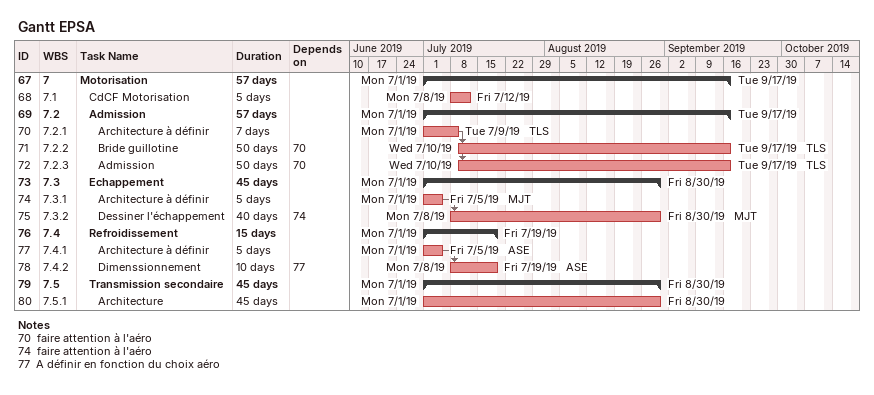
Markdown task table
Gantt EPSA

| ID | WBS | Task | Duration | Start | Finish | Predecessors | Resources |
|---|---|---|---|---|---|---|---|
| 67 | 7 | **Motorisation** | 57d | 2019-07-01 | 2019-09-17 |  |  |
| 68 | 7.1 | CdCF Motorisation | 5d | 2019-07-08 | 2019-07-12 |  |  |
| 69 | 7.2 | **Admission** | 57d | 2019-07-01 | 2019-09-17 |  |  |
| 70 | 7.2.1 | Architecture à définir | 7d | 2019-07-01 | 2019-07-09 |  | TLS |
| 71 | 7.2.2 | Bride guillotine | 50d | 2019-07-10 | 2019-09-17 | 70 | TLS |
| 72 | 7.2.3 | Admission | 50d | 2019-07-10 | 2019-09-17 | 70 | TLS |
| 73 | 7.3 | **Echappement** | 45d | 2019-07-01 | 2019-08-30 |  |  |
| 74 | 7.3.1 | Architecture à définir | 5d | 2019-07-01 | 2019-07-05 |  | MJT |
| 75 | 7.3.2 | Dessiner l'échappement | 40d | 2019-07-08 | 2019-08-30 | 74 | MJT |
| 76 | 7.4 | **Refroidissement** | 15d | 2019-07-01 | 2019-07-19 |  |  |
| 77 | 7.4.1 | Architecture à définir | 5d | 2019-07-01 | 2019-07-05 |  | ASE |
| 78 | 7.4.2 | Dimenssionnement | 10d | 2019-07-08 | 2019-07-19 | 77 | ASE |
| 79 | 7.5 | **Transmission secondaire** | 45d | 2019-07-01 | 2019-08-30 |  |  |
| 80 | 7.5.1 | Architecture | 45d | 2019-07-01 | 2019-08-30 |  |  |

Notes
- 70: faire attention à l'aéro
- 74: faire attention à l'aéro
- 77: A définir en fonction du choix aéro
